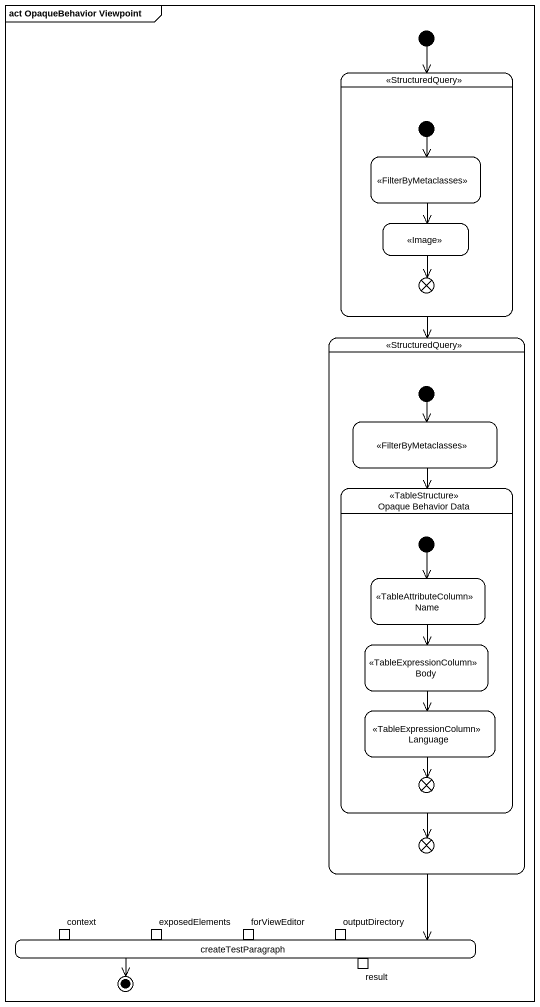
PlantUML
@startuml
mainframe act OpaqueBehavior Viewpoint
hide empty description
state " " as state1 <<StructuredQuery>> {
  state " " as state2 <<FilterByMetaclasses>>
  state " " as state3 <<Image>>
  state flowfinal1 <<end>>
  [*] --> state2
}
state " " as state4 <<StructuredQuery>> {
  state " " as state5 <<FilterByMetaclasses>>
  state "Opaque Behavior Data" as Opaque_Behavior_Data <<TableStructure>> {
    state Name <<TableAttributeColumn>>
    state Body <<TableExpressionColumn>>
    state Language <<TableExpressionColumn>>
    state flowfinal2 <<end>>
    [*] --> Name
  }
  state flowfinal3 <<end>>
  [*] --> state5
}
state createTestParagraph {
  state context <<inputPin>>
  state exposedElements <<inputPin>>
  state forViewEditor <<inputPin>>
  state outputDirectory <<inputPin>>
  state result <<outputPin>>
}
[*] --> state1
state1 --> state4
state2 --> state3
state3 --> flowfinal1
state4 --> createTestParagraph
state5 --> Opaque_Behavior_Data
Opaque_Behavior_Data --> flowfinal3
Name --> Body
Body --> Language
Language --> flowfinal2
createTestParagraph -left-> [*]
@enduml
